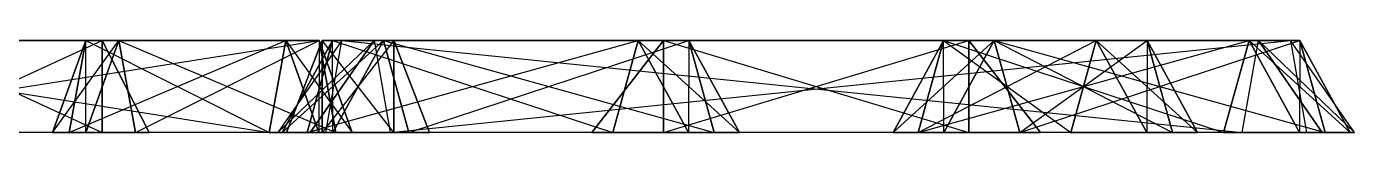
# Model space of a CAD drawing. Extents: x -3500 to 3500, y -22 to 22.
# Drawn here: x -1096.87 to -1062.79, y 19.69 to 22.05 of the extents above; entities that cross this region are included whole.
import ezdxf

# ---------------------------------------------------------------- set-up
doc = ezdxf.new("R2010")
doc.units = 0
doc.layers.add('UB3D', color=1, linetype='CONTINUOUS')

msp = doc.modelspace()

# ---------------------------------------------------------------- linework, layer by layer
at = {"layer": 'UB3D', "color": 2}
for points in [[(-1106.052047, 19.685039, -1546.911063), (-1105.625394, 22.047244, -1547.335748), (-1090.643346, 19.685039, -1531.431929)], [(-1105.625394, 22.047244, -1547.335748), (-1090.643346, 19.685039, -1531.431929), (-1090.216693, 22.047244, -1531.856614)], [(-1104.772244, 22.047244, -1548.185039), (-1105.625394, 22.047244, -1547.335748), (-1089.363543, 22.047244, -1532.705906)], [(-1105.625394, 22.047244, -1547.335748), (-1089.363543, 22.047244, -1532.705906), (-1090.216693, 22.047244, -1531.856614)], [(-1104.772244, 22.047244, -1548.185039), (-1104.345591, 19.685039, -1548.609724), (-1089.363543, 22.047244, -1532.705906)], [(-1104.345591, 19.685039, -1548.609724), (-1089.363543, 22.047244, -1532.705906), (-1088.93689, 19.685039, -1533.130591)], [(-1100.062598, 22.047244, -1527.723465), (-1100.062598, 19.685039, -1528.325433), (-1094.926339, 22.047244, -1527.723465)], [(-1100.062598, 19.685039, -1528.325433), (-1094.926339, 22.047244, -1527.723465), (-1094.926339, 19.685039, -1528.325433)], [(-1100.062598, 19.685039, -1525.917638), (-1100.062598, 22.047244, -1526.519606), (-1094.926339, 19.685039, -1525.917638)], [(-1100.062598, 22.047244, -1526.519606), (-1094.926339, 19.685039, -1525.917638), (-1094.926339, 22.047244, -1526.519606)], [(-1100.062598, 22.047244, -1527.723465), (-1100.062598, 22.047244, -1526.519606), (-1094.926339, 22.047244, -1527.723465)], [(-1100.062598, 22.047244, -1526.519606), (-1094.926339, 22.047244, -1527.723465), (-1094.926339, 22.047244, -1526.519606)], [(-1100.062598, 22.047244, -1553.522008), (-1100.062598, 19.685039, -1554.123976), (-1094.926339, 22.047244, -1553.522008)], [(-1100.062598, 19.685039, -1554.123976), (-1094.926339, 22.047244, -1553.522008), (-1094.926339, 19.685039, -1554.123976)], [(-1100.062598, 19.685039, -1551.716181), (-1100.062598, 22.047244, -1552.31815), (-1094.926339, 19.685039, -1551.716181)], [(-1100.062598, 22.047244, -1552.31815), (-1094.926339, 19.685039, -1551.716181), (-1094.926339, 22.047244, -1552.31815)], [(-1100.062598, 22.047244, -1553.522008), (-1100.062598, 22.047244, -1552.31815), (-1094.926339, 22.047244, -1553.522008)], [(-1100.062598, 22.047244, -1552.31815), (-1094.926339, 22.047244, -1553.522008), (-1094.926339, 22.047244, -1552.31815)], [(-1096.202244, 19.685039, -1526.692953), (-1095.352913, 22.047244, -1527.546181), (-1095.779567, 19.685039, -1527.970866)], [(-1096.202244, 19.685039, -1526.692953), (-1095.349094, 19.685039, -1525.843661), (-1095.352913, 22.047244, -1527.546181)], [(-1096.202244, 19.685039, -1553.348622), (-1095.779528, 19.685039, -1552.070748), (-1095.352913, 22.047244, -1552.495433)], [(-1095.349094, 19.685039, -1554.197913), (-1096.202244, 19.685039, -1553.348622), (-1094.499764, 22.047244, -1553.344724)], [(-1096.202244, 19.685039, -1553.348622), (-1094.499764, 22.047244, -1553.344724), (-1095.352913, 22.047244, -1552.495433)], [(-1095.352913, 22.047244, -1527.546181), (-1095.779567, 19.685039, -1527.970866), (-1090.216693, 22.047244, -1532.705906)], [(-1095.779567, 19.685039, -1527.970866), (-1090.216693, 22.047244, -1532.705906), (-1090.643346, 19.685039, -1533.130591)], [(-1095.779528, 19.685039, -1552.070748), (-1095.352913, 22.047244, -1552.495433), (-1090.643307, 19.685039, -1546.911063)], [(-1095.349094, 19.685039, -1525.843661), (-1095.352913, 22.047244, -1527.546181), (-1094.499764, 22.047244, -1526.69689)], [(-1095.352913, 22.047244, -1527.546181), (-1094.499764, 22.047244, -1526.69689), (-1090.216693, 22.047244, -1532.705906)], [(-1095.352913, 22.047244, -1552.495433), (-1090.643307, 19.685039, -1546.911063), (-1090.216693, 22.047244, -1547.335748)], [(-1094.499764, 22.047244, -1553.344724), (-1095.352913, 22.047244, -1552.495433), (-1089.363543, 22.047244, -1548.185039)], [(-1095.352913, 22.047244, -1552.495433), (-1089.363543, 22.047244, -1548.185039), (-1090.216693, 22.047244, -1547.335748)], [(-1095.349094, 19.685039, -1525.843661), (-1094.07311, 19.685039, -1526.272205), (-1094.499764, 22.047244, -1526.69689)], [(-1095.349094, 19.685039, -1554.197913), (-1094.499764, 22.047244, -1553.344724), (-1094.07315, 19.685039, -1553.769409)], [(-1094.926339, 22.047244, -1527.723465), (-1094.926339, 19.685039, -1528.325433), (-1093.722441, 19.685039, -1527.723465)], [(-1094.926339, 19.685039, -1525.917638), (-1094.926339, 22.047244, -1526.519606), (-1093.722441, 19.685039, -1526.519606)], [(-1094.926339, 22.047244, -1527.723465), (-1094.926339, 22.047244, -1526.519606), (-1093.722441, 19.685039, -1527.723465)], [(-1094.926339, 22.047244, -1526.519606), (-1093.722441, 19.685039, -1527.723465), (-1093.722441, 19.685039, -1526.519606)], [(-1094.926339, 22.047244, -1553.522008), (-1094.926339, 19.685039, -1554.123976), (-1093.722441, 19.685039, -1553.522008)], [(-1094.926339, 19.685039, -1551.716181), (-1094.926339, 22.047244, -1552.31815), (-1093.722441, 19.685039, -1552.31815)], [(-1094.926339, 22.047244, -1553.522008), (-1094.926339, 22.047244, -1552.31815), (-1093.722441, 19.685039, -1553.522008)], [(-1094.926339, 22.047244, -1552.31815), (-1093.722441, 19.685039, -1553.522008), (-1093.722441, 19.685039, -1552.31815)], [(-1094.07311, 19.685039, -1526.272205), (-1094.499764, 22.047244, -1526.69689), (-1088.93689, 19.685039, -1531.431929)], [(-1094.499764, 22.047244, -1526.69689), (-1088.93689, 19.685039, -1531.431929), (-1089.363543, 22.047244, -1531.856614)], [(-1094.499764, 22.047244, -1526.69689), (-1090.216693, 22.047244, -1532.705906), (-1089.363543, 22.047244, -1531.856614)], [(-1094.499764, 22.047244, -1553.344724), (-1094.07315, 19.685039, -1553.769409), (-1089.363543, 22.047244, -1548.185039)], [(-1094.07315, 19.685039, -1553.769409), (-1089.363543, 22.047244, -1548.185039), (-1088.936929, 19.685039, -1548.609724)], [(-1090.216693, 22.047244, -1532.705906), (-1090.643346, 19.685039, -1533.130591), (-1089.367362, 19.685039, -1533.559134)], [(-1090.643346, 19.685039, -1531.431929), (-1090.216693, 22.047244, -1531.856614), (-1089.367362, 19.685039, -1531.003386)], [(-1090.643307, 19.685039, -1546.911063), (-1090.216693, 22.047244, -1547.335748), (-1089.367362, 19.685039, -1546.482559)], [(-1090.418071, 19.685039, 1326.295512), (-1089.188543, 19.685039, 1327.941024), (-1088.77626, 22.047244, 1327.120079)], [(-1089.593504, 19.685039, 1324.65378), (-1090.418071, 19.685039, 1326.295512), (-1087.951693, 22.047244, 1325.478346)], [(-1090.418071, 19.685039, 1326.295512), (-1087.951693, 22.047244, 1325.478346), (-1088.77626, 22.047244, 1327.120079)], [(-1090.311181, 19.685039, 1282.338228), (-1089.665984, 19.685039, 1284.288346), (-1089.014961, 22.047244, 1283.640236)], [(-1089.009213, 19.685039, 1281.042008), (-1090.311181, 19.685039, 1282.338228), (-1087.712992, 22.047244, 1282.344016)], [(-1090.311181, 19.685039, 1282.338228), (-1087.712992, 22.047244, 1282.344016), (-1089.014961, 22.047244, 1283.640236)], [(-1090.311181, 19.685039, 1271.835), (-1089.014961, 22.047244, 1270.532992), (-1089.665984, 19.685039, 1269.884882)], [(-1090.311181, 19.685039, 1271.835), (-1089.009213, 19.685039, 1273.13122), (-1089.014961, 22.047244, 1270.532992)], [(-1090.311181, 19.685039, 1337.456339), (-1089.665984, 19.685039, 1339.406457), (-1089.014961, 22.047244, 1338.758346)], [(-1089.009213, 19.685039, 1336.160118), (-1090.311181, 19.685039, 1337.456339), (-1087.712992, 22.047244, 1337.462126)], [(-1090.311181, 19.685039, 1337.456339), (-1087.712992, 22.047244, 1337.462126), (-1089.014961, 22.047244, 1338.758346)], [(-1090.311181, 19.685039, 1326.95311), (-1089.014961, 22.047244, 1325.651102), (-1089.665984, 19.685039, 1325.002992)], [(-1090.311181, 19.685039, 1326.95311), (-1089.009213, 19.685039, 1328.249331), (-1089.014961, 22.047244, 1325.651102)], [(-1090.216693, 22.047244, -1532.705906), (-1089.363543, 22.047244, -1531.856614), (-1089.367362, 19.685039, -1533.559134)], [(-1089.363543, 22.047244, -1532.705906), (-1090.216693, 22.047244, -1531.856614), (-1088.514213, 19.685039, -1531.852677)], [(-1090.216693, 22.047244, -1531.856614), (-1088.514213, 19.685039, -1531.852677), (-1089.367362, 19.685039, -1531.003386)], [(-1089.363543, 22.047244, -1548.185039), (-1090.216693, 22.047244, -1547.335748), (-1088.514213, 19.685039, -1547.33185)], [(-1090.216693, 22.047244, -1547.335748), (-1088.514213, 19.685039, -1547.33185), (-1089.367362, 19.685039, -1546.482559)], [(-1089.282598, 19.685039, 1284.82937), (-1089.282598, 22.047244, 1282.992126), (-1090.20122, 19.685039, 1282.992126)], [(-1089.282598, 22.047244, 1282.992126), (-1090.20122, 19.685039, 1282.992126), (-1089.282598, 22.047244, 1271.181102)], [(-1090.20122, 19.685039, 1282.992126), (-1089.282598, 22.047244, 1271.181102), (-1090.20122, 19.685039, 1271.181102)], [(-1089.282598, 22.047244, 1271.181102), (-1090.20122, 19.685039, 1271.181102), (-1089.282598, 19.685039, 1269.343858)], [(-1089.665984, 19.685039, 1284.288346), (-1089.014961, 22.047244, 1283.640236), (-1081.826969, 19.685039, 1292.162362)], [(-1089.014961, 22.047244, 1270.532992), (-1089.665984, 19.685039, 1269.884882), (-1081.175945, 22.047244, 1262.658976)], [(-1089.665984, 19.685039, 1269.884882), (-1081.175945, 22.047244, 1262.658976), (-1081.826969, 19.685039, 1262.010866)], [(-1089.665984, 19.685039, 1339.406457), (-1089.014961, 22.047244, 1338.758346), (-1081.826969, 19.685039, 1347.280472)], [(-1089.014961, 22.047244, 1325.651102), (-1089.665984, 19.685039, 1325.002992), (-1081.175945, 22.047244, 1317.777087)], [(-1089.665984, 19.685039, 1325.002992), (-1081.175945, 22.047244, 1317.777087), (-1081.826969, 19.685039, 1317.128976)], [(-1089.593504, 19.685039, 1324.65378), (-1087.951693, 22.047244, 1325.478346), (-1087.539409, 19.685039, 1324.657402)], [(-1089.363543, 22.047244, -1531.856614), (-1089.367362, 19.685039, -1533.559134), (-1088.514213, 19.685039, -1532.709843)], [(-1088.93689, 19.685039, -1531.431929), (-1089.363543, 22.047244, -1531.856614), (-1088.514213, 19.685039, -1532.709843)], [(-1089.363543, 22.047244, -1532.705906), (-1088.93689, 19.685039, -1533.130591), (-1088.514213, 19.685039, -1531.852677)], [(-1089.363543, 22.047244, -1548.185039), (-1088.936929, 19.685039, -1548.609724), (-1088.514213, 19.685039, -1547.33185)], [(-1089.282598, 19.685039, 1284.82937), (-1087.445354, 19.685039, 1284.82937), (-1089.282598, 22.047244, 1282.992126)], [(-1087.445354, 19.685039, 1284.82937), (-1089.282598, 22.047244, 1282.992126), (-1087.445354, 22.047244, 1282.992126)], [(-1089.282598, 22.047244, 1282.992126), (-1087.445354, 22.047244, 1282.992126), (-1089.282598, 22.047244, 1271.181102)], [(-1087.445354, 22.047244, 1282.992126), (-1089.282598, 22.047244, 1271.181102), (-1087.445354, 22.047244, 1271.181102)], [(-1089.282598, 22.047244, 1271.181102), (-1087.445354, 22.047244, 1271.181102), (-1089.282598, 19.685039, 1269.343858)], [(-1087.445354, 22.047244, 1271.181102), (-1089.282598, 19.685039, 1269.343858), (-1087.445354, 19.685039, 1269.343858)], [(-1089.188543, 19.685039, 1327.941024), (-1088.77626, 22.047244, 1327.120079), (-1065.671496, 19.685039, 1339.752047)], [(-1089.014961, 22.047244, 1283.640236), (-1081.826969, 19.685039, 1292.162362), (-1081.175945, 22.047244, 1291.514252)], [(-1087.712992, 22.047244, 1282.344016), (-1089.014961, 22.047244, 1283.640236), (-1079.873976, 22.047244, 1290.218031)], [(-1089.014961, 22.047244, 1283.640236), (-1079.873976, 22.047244, 1290.218031), (-1081.175945, 22.047244, 1291.514252)], [(-1089.009213, 19.685039, 1273.13122), (-1089.014961, 22.047244, 1270.532992), (-1087.712992, 22.047244, 1271.829213)], [(-1089.014961, 22.047244, 1270.532992), (-1087.712992, 22.047244, 1271.829213), (-1081.175945, 22.047244, 1262.658976)], [(-1089.014961, 22.047244, 1338.758346), (-1081.826969, 19.685039, 1347.280472), (-1081.175945, 22.047244, 1346.632362)], [(-1087.712992, 22.047244, 1337.462126), (-1089.014961, 22.047244, 1338.758346), (-1079.873976, 22.047244, 1345.336142)], [(-1089.014961, 22.047244, 1338.758346), (-1079.873976, 22.047244, 1345.336142), (-1081.175945, 22.047244, 1346.632362)], [(-1089.009213, 19.685039, 1328.249331), (-1089.014961, 22.047244, 1325.651102), (-1087.712992, 22.047244, 1326.947323)], [(-1089.014961, 22.047244, 1325.651102), (-1087.712992, 22.047244, 1326.947323), (-1081.175945, 22.047244, 1317.777087)], [(-1089.009213, 19.685039, 1281.042008), (-1087.712992, 22.047244, 1282.344016), (-1087.061969, 19.685039, 1281.695906)], [(-1089.009213, 19.685039, 1273.13122), (-1087.061969, 19.685039, 1272.477323), (-1087.712992, 22.047244, 1271.829213)], [(-1089.009213, 19.685039, 1336.160118), (-1087.712992, 22.047244, 1337.462126), (-1087.061969, 19.685039, 1336.814016)], [(-1089.009213, 19.685039, 1328.249331), (-1087.061969, 19.685039, 1327.595433), (-1087.712992, 22.047244, 1326.947323)], [(-1088.77626, 22.047244, 1327.120079), (-1065.671496, 19.685039, 1339.752047), (-1065.259213, 22.047244, 1338.931102)], [(-1087.951693, 22.047244, 1325.478346), (-1088.77626, 22.047244, 1327.120079), (-1064.434646, 22.047244, 1337.28937)], [(-1088.77626, 22.047244, 1327.120079), (-1064.434646, 22.047244, 1337.28937), (-1065.259213, 22.047244, 1338.931102)], [(-1087.951693, 22.047244, 1325.478346), (-1087.539409, 19.685039, 1324.657402), (-1064.434646, 22.047244, 1337.28937)], [(-1087.712992, 22.047244, 1282.344016), (-1087.061969, 19.685039, 1281.695906), (-1079.873976, 22.047244, 1290.218031)], [(-1087.061969, 19.685039, 1272.477323), (-1087.712992, 22.047244, 1271.829213), (-1079.222953, 19.685039, 1264.603307)], [(-1087.712992, 22.047244, 1271.829213), (-1079.222953, 19.685039, 1264.603307), (-1079.873976, 22.047244, 1263.955197)], [(-1087.712992, 22.047244, 1271.829213), (-1081.175945, 22.047244, 1262.658976), (-1079.873976, 22.047244, 1263.955197)], [(-1087.712992, 22.047244, 1337.462126), (-1087.061969, 19.685039, 1336.814016), (-1079.873976, 22.047244, 1345.336142)], [(-1087.061969, 19.685039, 1327.595433), (-1087.712992, 22.047244, 1326.947323), (-1079.222953, 19.685039, 1319.721417)], [(-1087.712992, 22.047244, 1326.947323), (-1079.222953, 19.685039, 1319.721417), (-1079.873976, 22.047244, 1319.073307)], [(-1087.712992, 22.047244, 1326.947323), (-1081.175945, 22.047244, 1317.777087), (-1079.873976, 22.047244, 1319.073307)], [(-1087.539409, 19.685039, 1324.657402), (-1064.434646, 22.047244, 1337.28937), (-1064.022362, 19.685039, 1336.468425)], [(-1087.445354, 19.685039, 1284.82937), (-1086.526732, 19.685039, 1282.992126), (-1087.445354, 22.047244, 1282.992126)], [(-1086.526732, 19.685039, 1282.992126), (-1087.445354, 22.047244, 1282.992126), (-1086.526732, 19.685039, 1271.181102)], [(-1087.445354, 22.047244, 1282.992126), (-1086.526732, 19.685039, 1271.181102), (-1087.445354, 22.047244, 1271.181102)], [(-1086.526732, 19.685039, 1271.181102), (-1087.445354, 22.047244, 1271.181102), (-1087.445354, 19.685039, 1269.343858)], [(-1087.061969, 19.685039, 1281.695906), (-1079.873976, 22.047244, 1290.218031), (-1079.222953, 19.685039, 1289.569921)], [(-1087.061969, 19.685039, 1336.814016), (-1079.873976, 22.047244, 1345.336142), (-1079.222953, 19.685039, 1344.688031)], [(-1082.362205, 19.685039, 1289.94752), (-1080.524961, 22.047244, 1289.94752), (-1080.524961, 19.685039, 1289.028898)], [(-1082.362205, 19.685039, 1291.784764), (-1080.524961, 19.685039, 1292.703386), (-1080.524961, 22.047244, 1291.784764)], [(-1082.362205, 19.685039, 1289.94752), (-1082.362205, 19.685039, 1291.784764), (-1080.524961, 22.047244, 1289.94752)], [(-1082.362205, 19.685039, 1291.784764), (-1080.524961, 22.047244, 1289.94752), (-1080.524961, 22.047244, 1291.784764)], [(-1082.362205, 19.685039, 1262.388465), (-1080.524961, 22.047244, 1262.388465), (-1080.524961, 19.685039, 1261.469843)], [(-1082.362205, 19.685039, 1264.225709), (-1080.524961, 19.685039, 1265.144331), (-1080.524961, 22.047244, 1264.225709)], [(-1082.362205, 19.685039, 1262.388465), (-1082.362205, 19.685039, 1264.225709), (-1080.524961, 22.047244, 1262.388465)], [(-1082.362205, 19.685039, 1264.225709), (-1080.524961, 22.047244, 1262.388465), (-1080.524961, 22.047244, 1264.225709)], [(-1082.362205, 19.685039, 1345.06563), (-1080.524961, 22.047244, 1345.06563), (-1080.524961, 19.685039, 1344.147008)], [(-1082.362205, 19.685039, 1346.902874), (-1080.524961, 19.685039, 1347.821496), (-1080.524961, 22.047244, 1346.902874)], [(-1082.362205, 19.685039, 1345.06563), (-1082.362205, 19.685039, 1346.902874), (-1080.524961, 22.047244, 1345.06563)], [(-1082.362205, 19.685039, 1346.902874), (-1080.524961, 22.047244, 1345.06563), (-1080.524961, 22.047244, 1346.902874)], [(-1082.362205, 19.685039, 1317.506575), (-1080.524961, 22.047244, 1317.506575), (-1080.524961, 19.685039, 1316.587953)], [(-1082.362205, 19.685039, 1319.343819), (-1080.524961, 19.685039, 1320.262441), (-1080.524961, 22.047244, 1319.343819)], [(-1082.362205, 19.685039, 1317.506575), (-1082.362205, 19.685039, 1319.343819), (-1080.524961, 22.047244, 1317.506575)], [(-1082.362205, 19.685039, 1319.343819), (-1080.524961, 22.047244, 1317.506575), (-1080.524961, 22.047244, 1319.343819)], [(-1081.826969, 19.685039, 1292.162362), (-1081.175945, 22.047244, 1291.514252), (-1079.879724, 19.685039, 1292.81626)], [(-1081.175945, 22.047244, 1262.658976), (-1081.826969, 19.685039, 1262.010866), (-1079.879724, 19.685039, 1261.356969)], [(-1081.826969, 19.685039, 1347.280472), (-1081.175945, 22.047244, 1346.632362), (-1079.879724, 19.685039, 1347.93437)], [(-1081.175945, 22.047244, 1317.777087), (-1081.826969, 19.685039, 1317.128976), (-1079.879724, 19.685039, 1316.475079)], [(-1079.873976, 22.047244, 1290.218031), (-1081.175945, 22.047244, 1291.514252), (-1078.577756, 19.685039, 1291.520039)], [(-1081.175945, 22.047244, 1291.514252), (-1078.577756, 19.685039, 1291.520039), (-1079.879724, 19.685039, 1292.81626)], [(-1081.175945, 22.047244, 1262.658976), (-1079.873976, 22.047244, 1263.955197), (-1079.879724, 19.685039, 1261.356969)], [(-1079.873976, 22.047244, 1345.336142), (-1081.175945, 22.047244, 1346.632362), (-1078.577756, 19.685039, 1346.63815)], [(-1081.175945, 22.047244, 1346.632362), (-1078.577756, 19.685039, 1346.63815), (-1079.879724, 19.685039, 1347.93437)], [(-1081.175945, 22.047244, 1317.777087), (-1079.873976, 22.047244, 1319.073307), (-1079.879724, 19.685039, 1316.475079)], [(-1080.524961, 22.047244, 1289.94752), (-1080.524961, 19.685039, 1289.028898), (-1072.685945, 22.047244, 1289.94752)], [(-1080.524961, 19.685039, 1289.028898), (-1072.685945, 22.047244, 1289.94752), (-1072.685945, 19.685039, 1289.028898)], [(-1080.524961, 19.685039, 1292.703386), (-1080.524961, 22.047244, 1291.784764), (-1072.685945, 19.685039, 1292.703386)], [(-1080.524961, 22.047244, 1291.784764), (-1072.685945, 19.685039, 1292.703386), (-1072.685945, 22.047244, 1291.784764)], [(-1080.524961, 22.047244, 1289.94752), (-1080.524961, 22.047244, 1291.784764), (-1072.685945, 22.047244, 1289.94752)], [(-1080.524961, 22.047244, 1291.784764), (-1072.685945, 22.047244, 1289.94752), (-1072.685945, 22.047244, 1291.784764)], [(-1080.524961, 22.047244, 1262.388465), (-1080.524961, 19.685039, 1261.469843), (-1072.685945, 22.047244, 1262.388465)], [(-1080.524961, 19.685039, 1261.469843), (-1072.685945, 22.047244, 1262.388465), (-1072.685945, 19.685039, 1261.469843)], [(-1080.524961, 19.685039, 1265.144331), (-1080.524961, 22.047244, 1264.225709), (-1072.685945, 19.685039, 1265.144331)], [(-1080.524961, 22.047244, 1264.225709), (-1072.685945, 19.685039, 1265.144331), (-1072.685945, 22.047244, 1264.225709)], [(-1080.524961, 22.047244, 1262.388465), (-1080.524961, 22.047244, 1264.225709), (-1072.685945, 22.047244, 1262.388465)], [(-1080.524961, 22.047244, 1264.225709), (-1072.685945, 22.047244, 1262.388465), (-1072.685945, 22.047244, 1264.225709)], [(-1080.524961, 22.047244, 1345.06563), (-1080.524961, 19.685039, 1344.147008), (-1072.685945, 22.047244, 1345.06563)], [(-1080.524961, 19.685039, 1344.147008), (-1072.685945, 22.047244, 1345.06563), (-1072.685945, 19.685039, 1344.147008)], [(-1080.524961, 19.685039, 1347.821496), (-1080.524961, 22.047244, 1346.902874), (-1072.685945, 19.685039, 1347.821496)], [(-1080.524961, 22.047244, 1346.902874), (-1072.685945, 19.685039, 1347.821496), (-1072.685945, 22.047244, 1346.902874)], [(-1080.524961, 22.047244, 1345.06563), (-1080.524961, 22.047244, 1346.902874), (-1072.685945, 22.047244, 1345.06563)], [(-1080.524961, 22.047244, 1346.902874), (-1072.685945, 22.047244, 1345.06563), (-1072.685945, 22.047244, 1346.902874)], [(-1080.524961, 22.047244, 1317.506575), (-1080.524961, 19.685039, 1316.587953), (-1072.685945, 22.047244, 1317.506575)], [(-1080.524961, 19.685039, 1316.587953), (-1072.685945, 22.047244, 1317.506575), (-1072.685945, 19.685039, 1316.587953)], [(-1080.524961, 19.685039, 1320.262441), (-1080.524961, 22.047244, 1319.343819), (-1072.685945, 19.685039, 1320.262441)], [(-1080.524961, 22.047244, 1319.343819), (-1072.685945, 19.685039, 1320.262441), (-1072.685945, 22.047244, 1319.343819)], [(-1080.524961, 22.047244, 1317.506575), (-1080.524961, 22.047244, 1319.343819), (-1072.685945, 22.047244, 1317.506575)], [(-1080.524961, 22.047244, 1319.343819), (-1072.685945, 22.047244, 1317.506575), (-1072.685945, 22.047244, 1319.343819)], [(-1079.873976, 22.047244, 1263.955197), (-1079.879724, 19.685039, 1261.356969), (-1078.577756, 19.685039, 1262.653189)], [(-1079.873976, 22.047244, 1319.073307), (-1079.879724, 19.685039, 1316.475079), (-1078.577756, 19.685039, 1317.771299)], [(-1079.873976, 22.047244, 1290.218031), (-1079.222953, 19.685039, 1289.569921), (-1078.577756, 19.685039, 1291.520039)], [(-1079.222953, 19.685039, 1264.603307), (-1079.873976, 22.047244, 1263.955197), (-1078.577756, 19.685039, 1262.653189)], [(-1079.873976, 22.047244, 1345.336142), (-1079.222953, 19.685039, 1344.688031), (-1078.577756, 19.685039, 1346.63815)], [(-1079.222953, 19.685039, 1319.721417), (-1079.873976, 22.047244, 1319.073307), (-1078.577756, 19.685039, 1317.771299)], [(-1074.63315, 19.685039, 1291.520039), (-1073.336929, 22.047244, 1290.218031), (-1073.987953, 19.685039, 1289.569921)], [(-1074.63315, 19.685039, 1291.520039), (-1073.331181, 19.685039, 1292.81626), (-1073.336929, 22.047244, 1290.218031)], [(-1074.63315, 19.685039, 1262.653189), (-1073.987953, 19.685039, 1264.603307), (-1073.336929, 22.047244, 1263.955197)], [(-1073.331181, 19.685039, 1261.356969), (-1074.63315, 19.685039, 1262.653189), (-1072.034961, 22.047244, 1262.658976)], [(-1074.63315, 19.685039, 1262.653189), (-1072.034961, 22.047244, 1262.658976), (-1073.336929, 22.047244, 1263.955197)], [(-1074.63315, 19.685039, 1346.63815), (-1073.336929, 22.047244, 1345.336142), (-1073.987953, 19.685039, 1344.688031)], [(-1074.63315, 19.685039, 1346.63815), (-1073.331181, 19.685039, 1347.93437), (-1073.336929, 22.047244, 1345.336142)], [(-1074.63315, 19.685039, 1317.771299), (-1073.987953, 19.685039, 1319.721417), (-1073.336929, 22.047244, 1319.073307)], [(-1073.331181, 19.685039, 1316.475079), (-1074.63315, 19.685039, 1317.771299), (-1072.034961, 22.047244, 1317.777087)], [(-1074.63315, 19.685039, 1317.771299), (-1072.034961, 22.047244, 1317.777087), (-1073.336929, 22.047244, 1319.073307)], [(-1073.336929, 22.047244, 1290.218031), (-1073.987953, 19.685039, 1289.569921), (-1069.417402, 22.047244, 1286.281024)], [(-1073.987953, 19.685039, 1289.569921), (-1069.417402, 22.047244, 1286.281024), (-1070.068425, 19.685039, 1285.632913)], [(-1073.987953, 19.685039, 1264.603307), (-1073.336929, 22.047244, 1263.955197), (-1070.068425, 19.685039, 1268.540315)], [(-1073.336929, 22.047244, 1345.336142), (-1073.987953, 19.685039, 1344.688031), (-1065.497913, 22.047244, 1337.462126)], [(-1073.987953, 19.685039, 1344.688031), (-1065.497913, 22.047244, 1337.462126), (-1066.148937, 19.685039, 1336.814016)], [(-1073.987953, 19.685039, 1319.721417), (-1073.336929, 22.047244, 1319.073307), (-1066.148937, 19.685039, 1327.595433)], [(-1073.331181, 19.685039, 1292.81626), (-1073.336929, 22.047244, 1290.218031), (-1072.034961, 22.047244, 1291.514252)], [(-1073.336929, 22.047244, 1290.218031), (-1072.034961, 22.047244, 1291.514252), (-1069.417402, 22.047244, 1286.281024)], [(-1073.336929, 22.047244, 1263.955197), (-1070.068425, 19.685039, 1268.540315), (-1069.417402, 22.047244, 1267.892205)], [(-1072.034961, 22.047244, 1262.658976), (-1073.336929, 22.047244, 1263.955197), (-1068.115433, 22.047244, 1266.595984)], [(-1073.336929, 22.047244, 1263.955197), (-1068.115433, 22.047244, 1266.595984), (-1069.417402, 22.047244, 1267.892205)], [(-1073.331181, 19.685039, 1347.93437), (-1073.336929, 22.047244, 1345.336142), (-1072.034961, 22.047244, 1346.632362)], [(-1073.336929, 22.047244, 1345.336142), (-1072.034961, 22.047244, 1346.632362), (-1065.497913, 22.047244, 1337.462126)], [(-1073.336929, 22.047244, 1319.073307), (-1066.148937, 19.685039, 1327.595433), (-1065.497913, 22.047244, 1326.947323)], [(-1072.034961, 22.047244, 1317.777087), (-1073.336929, 22.047244, 1319.073307), (-1064.195945, 22.047244, 1325.651102)], [(-1073.336929, 22.047244, 1319.073307), (-1064.195945, 22.047244, 1325.651102), (-1065.497913, 22.047244, 1326.947323)], [(-1073.331181, 19.685039, 1292.81626), (-1071.383937, 19.685039, 1292.162362), (-1072.034961, 22.047244, 1291.514252)], [(-1073.331181, 19.685039, 1261.356969), (-1072.034961, 22.047244, 1262.658976), (-1071.383937, 19.685039, 1262.010866)], [(-1073.331181, 19.685039, 1347.93437), (-1071.383937, 19.685039, 1347.280472), (-1072.034961, 22.047244, 1346.632362)], [(-1073.331181, 19.685039, 1316.475079), (-1072.034961, 22.047244, 1317.777087), (-1071.383937, 19.685039, 1317.128976)], [(-1072.685945, 22.047244, 1289.94752), (-1072.685945, 19.685039, 1289.028898), (-1070.848701, 19.685039, 1289.94752)], [(-1072.685945, 19.685039, 1292.703386), (-1072.685945, 22.047244, 1291.784764), (-1070.848701, 19.685039, 1291.784764)], [(-1072.685945, 22.047244, 1289.94752), (-1072.685945, 22.047244, 1291.784764), (-1070.848701, 19.685039, 1289.94752)], [(-1072.685945, 22.047244, 1291.784764), (-1070.848701, 19.685039, 1289.94752), (-1070.848701, 19.685039, 1291.784764)], [(-1072.685945, 22.047244, 1262.388465), (-1072.685945, 19.685039, 1261.469843), (-1070.848701, 19.685039, 1262.388465)], [(-1072.685945, 19.685039, 1265.144331), (-1072.685945, 22.047244, 1264.225709), (-1070.848701, 19.685039, 1264.225709)], [(-1072.685945, 22.047244, 1262.388465), (-1072.685945, 22.047244, 1264.225709), (-1070.848701, 19.685039, 1262.388465)], [(-1072.685945, 22.047244, 1264.225709), (-1070.848701, 19.685039, 1262.388465), (-1070.848701, 19.685039, 1264.225709)], [(-1072.685945, 22.047244, 1345.06563), (-1072.685945, 19.685039, 1344.147008), (-1070.848701, 19.685039, 1345.06563)], [(-1072.685945, 19.685039, 1347.821496), (-1072.685945, 22.047244, 1346.902874), (-1070.848701, 19.685039, 1346.902874)], [(-1072.685945, 22.047244, 1345.06563), (-1072.685945, 22.047244, 1346.902874), (-1070.848701, 19.685039, 1345.06563)], [(-1072.685945, 22.047244, 1346.902874), (-1070.848701, 19.685039, 1345.06563), (-1070.848701, 19.685039, 1346.902874)], [(-1072.685945, 22.047244, 1317.506575), (-1072.685945, 19.685039, 1316.587953), (-1070.848701, 19.685039, 1317.506575)], [(-1072.685945, 19.685039, 1320.262441), (-1072.685945, 22.047244, 1319.343819), (-1070.848701, 19.685039, 1319.343819)], [(-1072.685945, 22.047244, 1317.506575), (-1072.685945, 22.047244, 1319.343819), (-1070.848701, 19.685039, 1317.506575)], [(-1072.685945, 22.047244, 1319.343819), (-1070.848701, 19.685039, 1317.506575), (-1070.848701, 19.685039, 1319.343819)], [(-1071.383937, 19.685039, 1292.162362), (-1072.034961, 22.047244, 1291.514252), (-1067.464409, 19.685039, 1288.225354)], [(-1072.034961, 22.047244, 1291.514252), (-1067.464409, 19.685039, 1288.225354), (-1068.115433, 22.047244, 1287.577244)], [(-1072.034961, 22.047244, 1291.514252), (-1069.417402, 22.047244, 1286.281024), (-1068.115433, 22.047244, 1287.577244)], [(-1072.034961, 22.047244, 1262.658976), (-1071.383937, 19.685039, 1262.010866), (-1068.115433, 22.047244, 1266.595984)], [(-1071.383937, 19.685039, 1347.280472), (-1072.034961, 22.047244, 1346.632362), (-1063.544921, 19.685039, 1339.406457)], [(-1072.034961, 22.047244, 1346.632362), (-1063.544921, 19.685039, 1339.406457), (-1064.195945, 22.047244, 1338.758346)], [(-1072.034961, 22.047244, 1346.632362), (-1065.497913, 22.047244, 1337.462126), (-1064.195945, 22.047244, 1338.758346)], [(-1072.034961, 22.047244, 1317.777087), (-1071.383937, 19.685039, 1317.128976), (-1064.195945, 22.047244, 1325.651102)], [(-1071.383937, 19.685039, 1262.010866), (-1068.115433, 22.047244, 1266.595984), (-1067.464409, 19.685039, 1265.947874)], [(-1071.383937, 19.685039, 1317.128976), (-1064.195945, 22.047244, 1325.651102), (-1063.544921, 19.685039, 1325.002992)], [(-1069.417402, 22.047244, 1286.281024), (-1070.068425, 19.685039, 1285.632913), (-1068.121181, 19.685039, 1284.979016)], [(-1070.068425, 19.685039, 1268.540315), (-1069.417402, 22.047244, 1267.892205), (-1068.121181, 19.685039, 1269.194213)], [(-1069.417402, 22.047244, 1286.281024), (-1068.115433, 22.047244, 1287.577244), (-1068.121181, 19.685039, 1284.979016)], [(-1068.115433, 22.047244, 1266.595984), (-1069.417402, 22.047244, 1267.892205), (-1066.819213, 19.685039, 1267.897992)], [(-1069.417402, 22.047244, 1267.892205), (-1066.819213, 19.685039, 1267.897992), (-1068.121181, 19.685039, 1269.194213)], [(-1068.115433, 22.047244, 1287.577244), (-1068.121181, 19.685039, 1284.979016), (-1066.819213, 19.685039, 1286.275236)], [(-1067.464409, 19.685039, 1288.225354), (-1068.115433, 22.047244, 1287.577244), (-1066.819213, 19.685039, 1286.275236)], [(-1068.115433, 22.047244, 1266.595984), (-1067.464409, 19.685039, 1265.947874), (-1066.819213, 19.685039, 1267.897992)], [(-1065.497913, 22.047244, 1337.462126), (-1066.148937, 19.685039, 1336.814016), (-1064.201693, 19.685039, 1336.160118)], [(-1066.148937, 19.685039, 1327.595433), (-1065.497913, 22.047244, 1326.947323), (-1064.201693, 19.685039, 1328.249331)], [(-1065.671496, 19.685039, 1339.752047), (-1065.259213, 22.047244, 1338.931102), (-1063.617402, 19.685039, 1339.755669)], [(-1065.497913, 22.047244, 1337.462126), (-1064.195945, 22.047244, 1338.758346), (-1064.201693, 19.685039, 1336.160118)], [(-1064.195945, 22.047244, 1325.651102), (-1065.497913, 22.047244, 1326.947323), (-1062.899724, 19.685039, 1326.95311)], [(-1065.497913, 22.047244, 1326.947323), (-1062.899724, 19.685039, 1326.95311), (-1064.201693, 19.685039, 1328.249331)], [(-1064.434646, 22.047244, 1337.28937), (-1065.259213, 22.047244, 1338.931102), (-1062.792835, 19.685039, 1338.113937)], [(-1065.259213, 22.047244, 1338.931102), (-1062.792835, 19.685039, 1338.113937), (-1063.617402, 19.685039, 1339.755669)], [(-1064.434646, 22.047244, 1337.28937), (-1064.022362, 19.685039, 1336.468425), (-1062.792835, 19.685039, 1338.113937)], [(-1064.195945, 22.047244, 1338.758346), (-1064.201693, 19.685039, 1336.160118), (-1062.899724, 19.685039, 1337.456339)], [(-1063.544921, 19.685039, 1339.406457), (-1064.195945, 22.047244, 1338.758346), (-1062.899724, 19.685039, 1337.456339)], [(-1064.195945, 22.047244, 1325.651102), (-1063.544921, 19.685039, 1325.002992), (-1062.899724, 19.685039, 1326.95311)]]:
    msp.add_3dface(points, dxfattribs=at)

doc.saveas('drawing.dxf')
